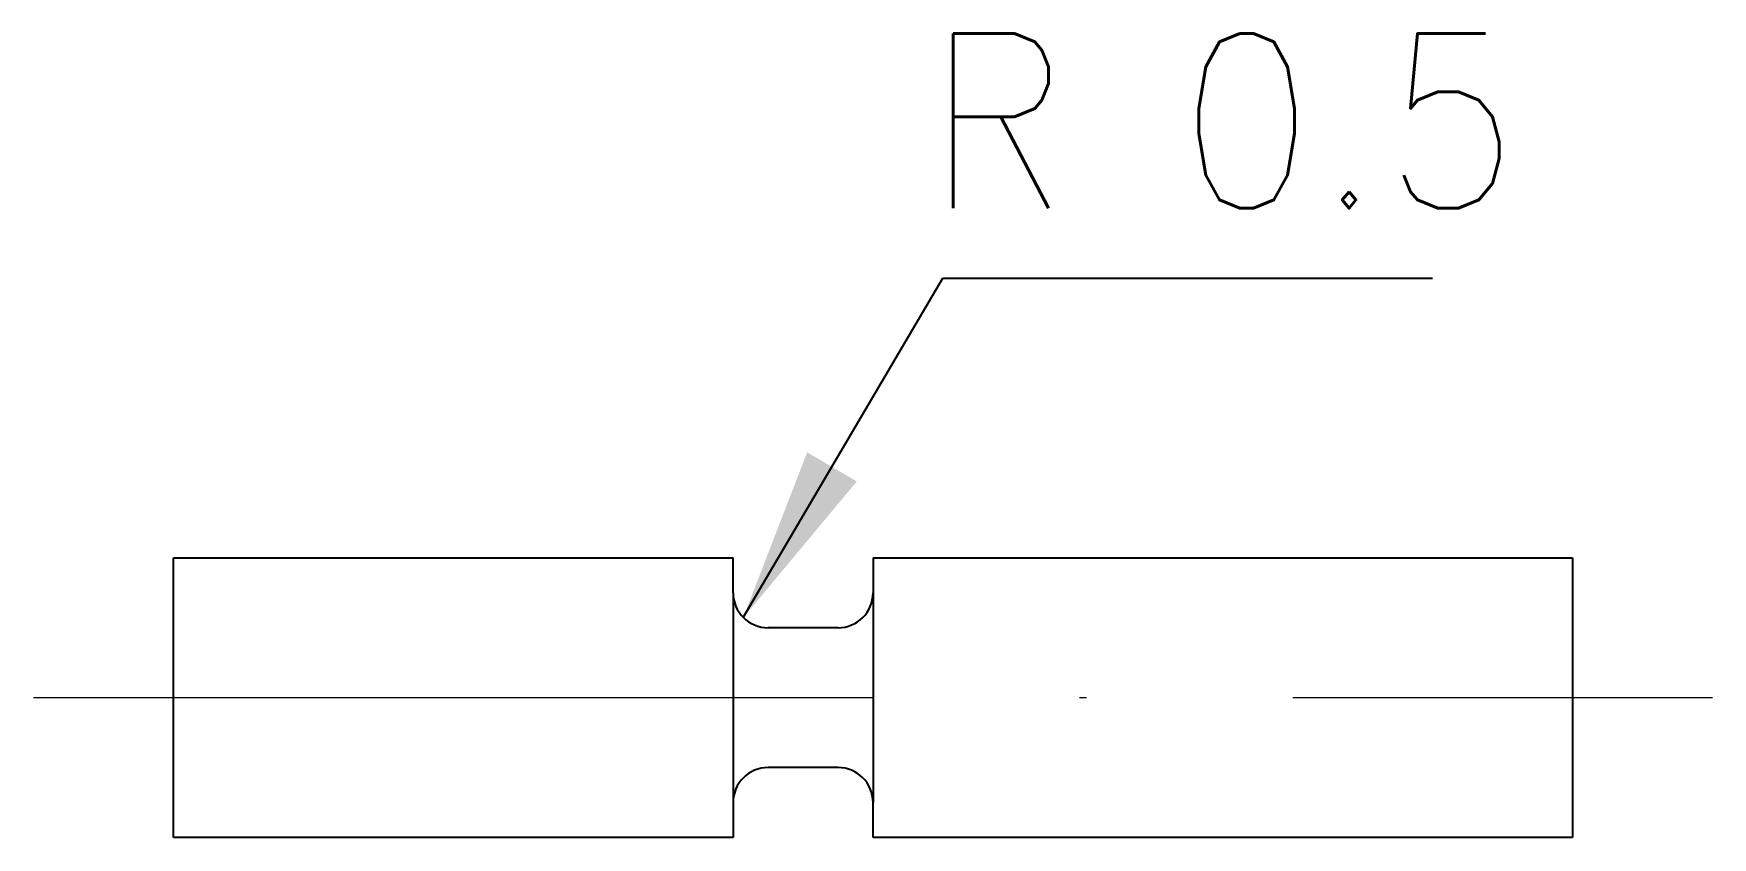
# Model space of a CAD drawing. Header units: millimetres. Extents: x -2 to 22, y 0 to 11.5.
import ezdxf
from ezdxf.enums import TextEntityAlignment as Align

# ---------------------------------------------------------------- set-up
doc = ezdxf.new("R2010")
doc.units = ezdxf.units.MM
doc.linetypes.add('ACAD_ISO10W100', pattern=[18, 12, -2.95, 0.1, -2.95])
doc.layers.get('0').update_dxf_attribs({"lineweight": 25, "true_color": 0xffffff})
doc.layers.add('asix', color=7, linetype='ACAD_ISO10W100', lineweight=13, true_color=0x000000)
doc.layers.add('dimensions', color=7, linetype='Continuous', lineweight=13, true_color=0x000000)
doc.styles.get("Standard").update_dxf_attribs({"font": ''})
doc.styles.add('textstyle0', font='')
doc.styles.get('Standard').set_extended_font_data('txt')
doc.styles.get('textstyle0').set_extended_font_data('Standard')
doc.dimstyles.get("Standard").update_dxf_attribs({"dimtxt": 2.5, "dimasz": 2.5, "dimexe": 1.25, "dimexo": 0.625, "dimtad": 1, "dimtxsty": 'Standard', "dimcen": 2.5, "dimadec": 0, "dimazin": 0, "dimtfac": 1, "dimtmove": 0, "dimatfit": 3, "dimfxl": 1, "dimarcsym": 0})

msp = doc.modelspace()

# ---------------------------------------------------------------- linework, layer by layer
for p, q in [((0, 0), (0, 4)), ((0, 4), (8, 4)), ((8, 3.5), (8, 4)), ((10, 4), (20, 4)), ((10, 4), (10, 3.5)), ((20, 4), (20, 0)), ((8, 3.5), (8, 0.5)), ((10, 3.5), (10, 0.5)), ((9.5, 3), (8.5, 3)), ((9.5, 1), (8.5, 1)), ((8, 0.5), (8, 0)), ((10, 0), (10, 0.5)), ((8, 0), (0, 0)), ((20, 0), (10, 0))]:
    msp.add_line(p, q)
for centre, start, end in [((8.5, 3.5), 180, 270), ((9.5, 3.5), 270, 0), ((8.5, 0.5), 90, 180), ((9.5, 0.5), 0, 90)]:
    msp.add_arc(centre, 0.5, start, end)
at = {"layer": 'asix'}
msp.add_line((-2, 2), (22, 2), dxfattribs=at)

# ---------------------------------------------------------------- texts
at = {"layer": 'dimensions', "style": 'textstyle0'}
msp.add_text('R 0.5', height=2.5, dxfattribs=at).set_placement((15, 9), align=Align.CENTER)

# ---------------------------------------------------------------- leaders
at = {"layer": 'dimensions'}
msp.add_leader([(8.146, 3.146), (11, 8), (18, 8)], dimstyle='Standard', dxfattribs=at)

doc.saveas('drawing.dxf')
